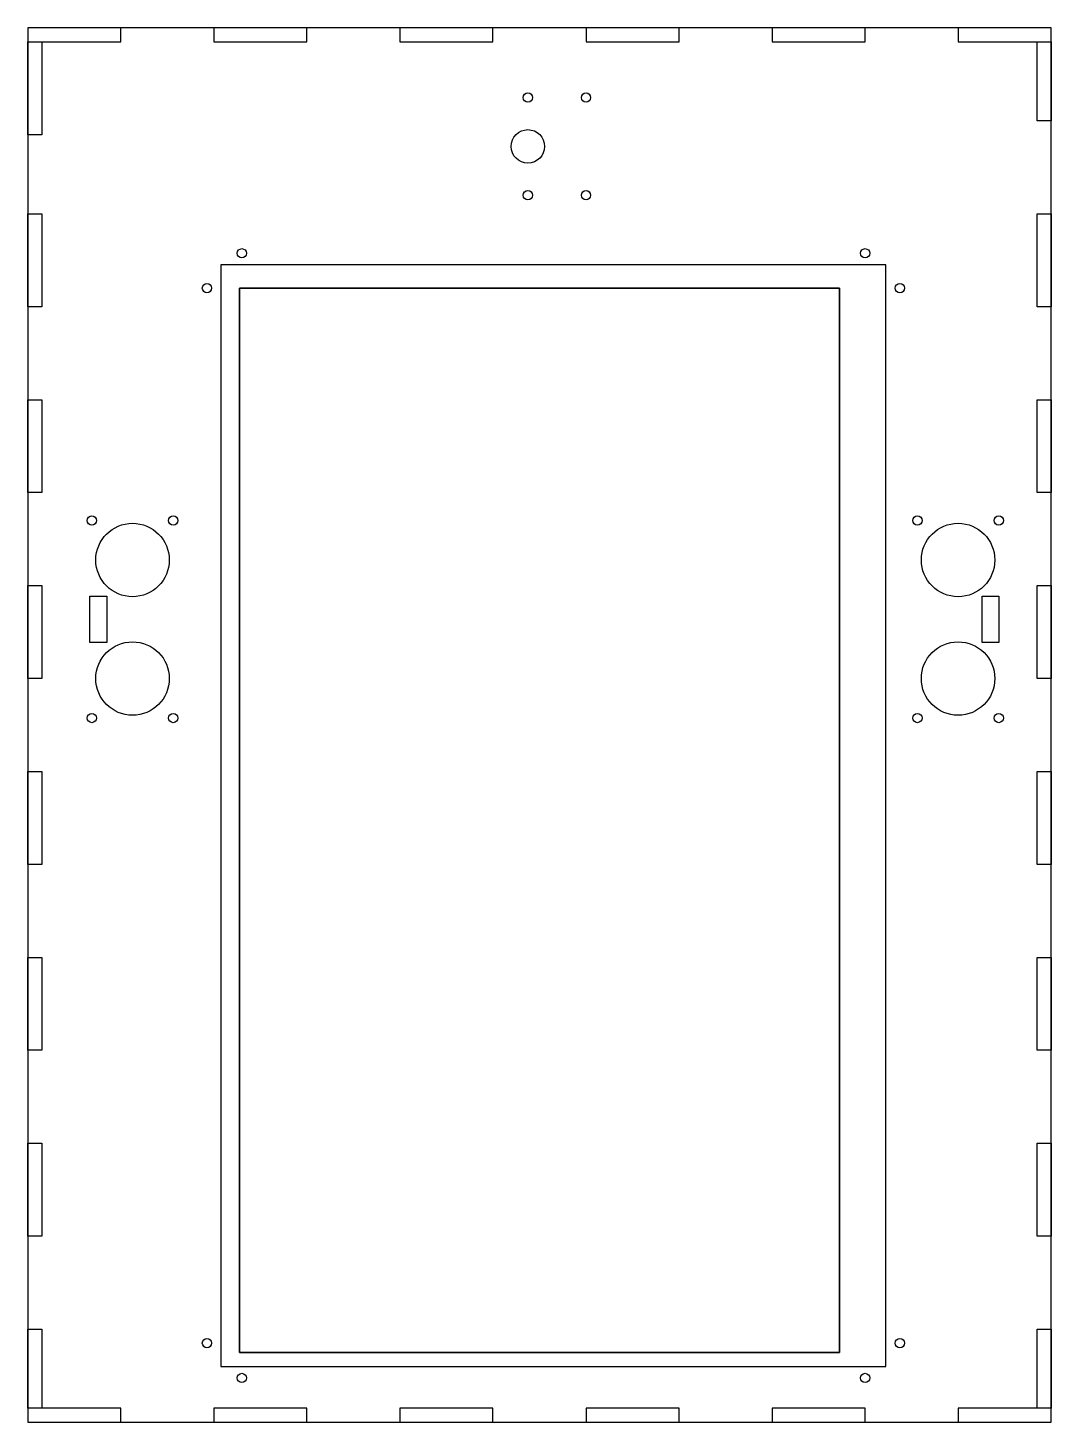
# Model space of a CAD drawing. Extents: x 0 to 220, y 0 to 300.
import ezdxf

# ---------------------------------------------------------------- set-up
doc = ezdxf.new("R2010")
doc.units = 0
for name, color, linetype in [('Sketch', 7, 'CONTINUOUS'), ('Sketch001', 7, 'CONTINUOUS'), ('Sketch002', 7, 'CONTINUOUS'), ('Sketch003', 7, 'CONTINUOUS')]:
    doc.layers.add(name, color=color, linetype=linetype)

msp = doc.modelspace()

# ---------------------------------------------------------------- linework, layer by layer
at = {"layer": 'Sketch'}
for p, q in [((220, 300), (0, 300)), ((0, 300), (0, 0)), ((220, 0), (220, 300)), ((45.5, 244), (174.5, 244)), ((45.5, 15), (45.5, 244)), ((174.5, 244), (174.5, 15)), ((174.5, 15), (45.5, 15)), ((0, 0), (220, 0))]:
    msp.add_line(p, q, dxfattribs=at)
at = {"layer": 'Sketch001'}
for p, q in [((184.5, 249), (41.5, 249)), ((41.5, 249), (41.5, 12)), ((184.5, 12), (184.5, 249)), ((174.5, 244), (45.5, 244)), ((45.5, 244), (45.5, 15)), ((174.5, 15), (174.5, 244)), ((45.5, 15), (174.5, 15)), ((41.5, 12), (184.5, 12))]:
    msp.add_line(p, q, dxfattribs=at)
at = {"layer": 'Sketch002'}
for p, q in [((20, 300, 3), (0, 300, 3)), ((0, 300, 3), (0, 297, 3)), ((20, 297, 3), (20, 300, 3)), ((60, 300, 3), (40, 300, 3)), ((40, 300, 3), (40, 297, 3)), ((60, 297, 3), (60, 300, 3)), ((100, 300, 3), (80, 300, 3)), ((80, 300, 3), (80, 297, 3)), ((100, 297, 3), (100, 300, 3)), ((140, 300, 3), (120, 300, 3)), ((120, 300, 3), (120, 297, 3)), ((140, 297, 3), (140, 300, 3)), ((180, 300, 3), (160, 300, 3)), ((160, 300, 3), (160, 297, 3)), ((180, 297, 3), (180, 300, 3)), ((220, 300, 3), (200, 300, 3)), ((200, 300, 3), (200, 297, 3)), ((220, 297, 3), (220, 300, 3)), ((0, 297, 3), (20, 297, 3)), ((40, 297, 3), (60, 297, 3)), ((80, 297, 3), (100, 297, 3)), ((120, 297, 3), (140, 297, 3)), ((160, 297, 3), (180, 297, 3)), ((200, 297, 3), (220, 297, 3)), ((0, 296.99, 3), (3, 296.99, 3)), ((0, 276.99, 3), (0, 296.99, 3)), ((3, 296.99, 3), (3, 276.99, 3)), ((217, 296.99, 3), (220, 296.99, 3)), ((217, 279.99, 3), (217, 296.99, 3)), ((220, 296.99, 3), (220, 279.99, 3)), ((220, 279.99, 3), (217, 279.99, 3)), ((3, 276.99, 3), (0, 276.99, 3)), ((0, 260, 3), (3, 260, 3)), ((0, 240, 3), (0, 260, 3)), ((3, 260, 3), (3, 240, 3)), ((217, 260, 3), (220, 260, 3)), ((217, 240, 3), (217, 260, 3)), ((220, 260, 3), (220, 240, 3)), ((3, 240, 3), (0, 240, 3)), ((220, 240, 3), (217, 240, 3)), ((0, 220, 3), (3, 220, 3)), ((0, 200, 3), (0, 220, 3)), ((3, 220, 3), (3, 200, 3)), ((217, 220, 3), (220, 220, 3)), ((217, 200, 3), (217, 220, 3)), ((220, 220, 3), (220, 200, 3)), ((3, 200, 3), (0, 200, 3)), ((220, 200, 3), (217, 200, 3)), ((0, 180, 3), (3, 180, 3)), ((0, 160, 3), (0, 180, 3)), ((3, 180, 3), (3, 160, 3)), ((217, 180, 3), (220, 180, 3)), ((217, 160, 3), (217, 180, 3)), ((220, 180, 3), (220, 160, 3)), ((13.35, 177.75, 3), (16.95, 177.75, 3)), ((13.35, 167.75, 3), (13.35, 177.75, 3)), ((16.95, 177.75, 3), (16.95, 167.75, 3)), ((205.15, 177.75, 3), (208.75, 177.75, 3)), ((205.15, 167.75, 3), (205.15, 177.75, 3)), ((208.75, 177.75, 3), (208.75, 167.75, 3)), ((16.95, 167.75, 3), (13.35, 167.75, 3)), ((208.75, 167.75, 3), (205.15, 167.75, 3)), ((3, 160, 3), (0, 160, 3)), ((220, 160, 3), (217, 160, 3)), ((0, 140, 3), (3, 140, 3)), ((0, 120, 3), (0, 140, 3)), ((3, 140, 3), (3, 120, 3)), ((217, 140, 3), (220, 140, 3)), ((217, 120, 3), (217, 140, 3)), ((220, 140, 3), (220, 120, 3)), ((3, 120, 3), (0, 120, 3)), ((220, 120, 3), (217, 120, 3)), ((0, 100, 3), (3, 100, 3)), ((0, 80, 3), (0, 100, 3)), ((3, 100, 3), (3, 80, 3)), ((217, 100, 3), (220, 100, 3)), ((217, 80, 3), (217, 100, 3)), ((220, 100, 3), (220, 80, 3)), ((3, 80, 3), (0, 80, 3)), ((220, 80, 3), (217, 80, 3)), ((0, 60, 3), (3, 60, 3)), ((0, 40, 3), (0, 60, 3)), ((3, 60, 3), (3, 40, 3)), ((217, 60, 3), (220, 60, 3)), ((217, 40, 3), (217, 60, 3)), ((220, 60, 3), (220, 40, 3)), ((3, 40, 3), (0, 40, 3)), ((220, 40, 3), (217, 40, 3)), ((0, 20.01, 3), (3, 20.01, 3)), ((0, 3.01, 3), (0, 20.01, 3)), ((3, 20.01, 3), (3, 3.01, 3)), ((217, 20.01, 3), (220, 20.01, 3)), ((217, 3.01, 3), (217, 20.01, 3)), ((220, 20.01, 3), (220, 3.01, 3)), ((3, 3.01, 3), (0, 3.01, 3)), ((20, 3, 3), (0, 3, 3)), ((0, 3, 3), (0, 0, 3)), ((20, 0, 3), (20, 3, 3)), ((60, 3, 3), (40, 3, 3)), ((40, 3, 3), (40, 0, 3)), ((60, 0, 3), (60, 3, 3)), ((100, 3, 3), (80, 3, 3)), ((80, 3, 3), (80, 0, 3)), ((100, 0, 3), (100, 3, 3)), ((140, 3, 3), (120, 3, 3)), ((120, 3, 3), (120, 0, 3)), ((140, 0, 3), (140, 3, 3)), ((180, 3, 3), (160, 3, 3)), ((160, 3, 3), (160, 0, 3)), ((180, 0, 3), (180, 3, 3)), ((220, 3, 3), (200, 3, 3)), ((200, 3, 3), (200, 0, 3)), ((220, 3.01, 3), (217, 3.01, 3)), ((220, 0, 3), (220, 3, 3)), ((0, 0, 3), (20, 0, 3)), ((40, 0, 3), (60, 0, 3)), ((80, 0, 3), (100, 0, 3)), ((120, 0, 3), (140, 0, 3)), ((160, 0, 3), (180, 0, 3)), ((200, 0, 3), (220, 0, 3))]:
    msp.add_line(p, q, dxfattribs=at)
for centre, radius in [((107.5, 285), 1), ((120, 285), 1), ((107.5, 274.5), 3.6), ((107.5, 264), 1), ((120, 264), 1), ((13.75, 194), 1), ((31.25, 194), 1), ((191.25, 194), 1), ((208.75, 194), 1), ((22.5, 185.5), 7.9), ((200, 185.5), 7.9), ((22.5, 160), 7.9), ((200, 160), 7.9), ((13.75, 151.5), 1), ((31.25, 151.5), 1), ((191.25, 151.5), 1), ((208.75, 151.5), 1)]:
    msp.add_circle(centre, radius, dxfattribs=at)
at = {"layer": 'Sketch003'}
for centre in [(46, 251.5), (180, 251.5), (38.5, 244), (187.5, 244), (38.5, 17), (187.5, 17), (46, 9.5), (180, 9.5)]:
    msp.add_circle(centre, 1, dxfattribs=at)

doc.saveas('drawing.dxf')
